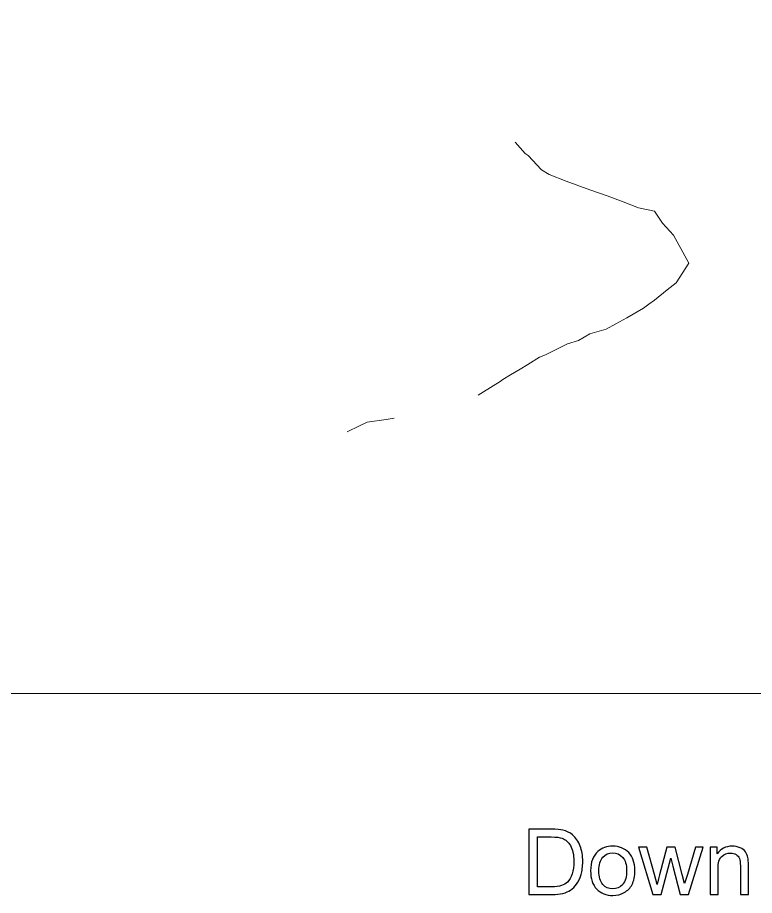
# Model space of a CAD drawing. Header units: millimetres. Extents: x -446 to 392, y -249 to 379.
# Drawn here: x -199.5 to -131, y -249.3 to -167.7 of the extents above; entities that cross this region are included whole.
import ezdxf

# ---------------------------------------------------------------- set-up
doc = ezdxf.new("R2010")
doc.units = ezdxf.units.MM
doc.header["$MEASUREMENT"] = 0
doc.layers.add('Layer 1', color=7, linetype='Continuous')

msp = doc.modelspace()

# ---------------------------------------------------------------- linework, layer by layer
at = {"layer": 'Layer 1', "color": 5, "lineweight": 0}
msp.add_open_spline([(-446.0374, -230.5655), (-446.0374, -230.5655), (392.1616, -230.5655), (392.1616, -230.5655), (392.1616, -230.5655), (392.1616, -230.5655), (392.1616, 379.0343), (392.1616, 379.0343), (392.1616, 379.0343), (392.1616, 379.0343), (-446.0374, 379.0343), (-446.0374, 379.0343), (-446.0374, 379.0343), (-446.0374, 379.0343), (-446.0374, -230.5655), (-446.0374, -230.5655)], degree=3, knots=[0, 0, 0, 0, 0.2, 0.2, 0.2, 0.2, 0.4, 0.4, 0.4, 0.4, 0.6, 0.6, 0.6, 0.6, 1, 1, 1, 1], dxfattribs=at)
at = {"layer": 'Layer 1', "color": 2, "lineweight": 0}
for points, knots in [([(-141.2889, -194.717), (-141.2889, -194.717), (-140.7827, -194.349), (-140.7827, -194.349), (-140.7827, -194.349), (-140.7827, -194.349), (-140.2753, -193.9796), (-140.2753, -193.9796), (-140.2753, -193.9796), (-140.2753, -193.9796), (-139.1017, -193.0149), (-139.1017, -193.0149), (-139.1017, -193.0149), (-139.1017, -193.0149), (-138.2561, -192.363), (-138.2561, -192.363), (-138.2561, -192.363), (-138.2561, -192.363), (-137.0865, -190.5342), (-137.0865, -190.5342), (-137.0865, -190.5342), (-137.0865, -190.5342), (-137.6236, -189.4921), (-137.6236, -189.4921), (-137.6236, -189.4921), (-137.6236, -189.4921), (-138.5121, -187.9128), (-138.5121, -187.9128), (-138.5121, -187.9128), (-138.5121, -187.9128), (-139.5194, -186.806), (-139.5194, -186.806), (-139.5194, -186.806), (-139.5194, -186.806), (-140.2656, -185.6869), (-140.2656, -185.6869), (-140.2656, -185.6869), (-140.2656, -185.6869), (-141.746, -185.3845), (-141.746, -185.3845), (-141.746, -185.3845), (-141.746, -185.3845), (-143.1933, -184.8332), (-143.1933, -184.8332), (-143.1933, -184.8332), (-143.1933, -184.8332), (-144.6669, -184.2622), (-144.6669, -184.2622), (-144.6669, -184.2622), (-144.6669, -184.2622), (-146.2678, -183.7031), (-146.2678, -183.7031), (-146.2678, -183.7031), (-146.2678, -183.7031), (-147.5534, -183.234), (-147.5534, -183.234), (-147.5534, -183.234), (-147.5534, -183.234), (-148.4899, -182.9003), (-148.4899, -182.9003), (-148.4899, -182.9003), (-148.4899, -182.9003), (-150.0749, -182.285), (-150.0749, -182.285), (-150.0749, -182.285), (-150.0749, -182.285), (-150.7742, -181.8491), (-150.7742, -181.8491), (-150.7742, -181.8491), (-150.7742, -181.8491), (-152.0187, -180.5194), (-152.0187, -180.5194), (-152.0187, -180.5194), (-152.0187, -180.5194), (-152.3072, -180.3187), (-152.3072, -180.3187), (-152.3072, -180.3187), (-152.3072, -180.3187), (-153.2271, -179.2695), (-153.2271, -179.2695)], [0, 0, 0, 0, 0.047619, 0.047619, 0.047619, 0.047619, 0.0952381, 0.0952381, 0.0952381, 0.0952381, 0.1428571, 0.1428571, 0.1428571, 0.1428571, 0.1904762, 0.1904762, 0.1904762, 0.1904762, 0.2380952, 0.2380952, 0.2380952, 0.2380952, 0.2857143, 0.2857143, 0.2857143, 0.2857143, 0.3333333, 0.3333333, 0.3333333, 0.3333333, 0.3809524, 0.3809524, 0.3809524, 0.3809524, 0.4285714, 0.4285714, 0.4285714, 0.4285714, 0.4761905, 0.4761905, 0.4761905, 0.4761905, 0.5238095, 0.5238095, 0.5238095, 0.5238095, 0.5714286, 0.5714286, 0.5714286, 0.5714286, 0.6190476, 0.6190476, 0.6190476, 0.6190476, 0.6666667, 0.6666667, 0.6666667, 0.6666667, 0.7142857, 0.7142857, 0.7142857, 0.7142857, 0.7619048, 0.7619048, 0.7619048, 0.7619048, 0.8095238, 0.8095238, 0.8095238, 0.8095238, 0.8571429, 0.8571429, 0.8571429, 0.8571429, 0.9047619, 0.9047619, 0.9047619, 0.9047619, 1, 1, 1, 1]), ([(-156.6782, -202.8105), (-156.6782, -202.8105), (-156.1788, -202.5028), (-156.1788, -202.5028), (-156.1788, -202.5028), (-156.1788, -202.5028), (-154.6327, -201.5335), (-154.6327, -201.5335), (-154.6327, -201.5335), (-154.6327, -201.5335), (-154.3561, -201.3609), (-154.3561, -201.3609), (-154.3561, -201.3609), (-154.3561, -201.3609), (-153.6454, -200.9208), (-153.6454, -200.9208), (-153.6454, -200.9208), (-153.6454, -200.9208), (-152.7586, -200.3771), (-152.7586, -200.3771), (-152.7586, -200.3771), (-152.7586, -200.3771), (-152.0598, -199.9392), (-152.0598, -199.9392), (-152.0598, -199.9392), (-152.0598, -199.9392), (-150.9616, -199.2643), (-150.9616, -199.2643), (-150.9616, -199.2643), (-150.9616, -199.2643), (-150.408, -199.0574), (-150.408, -199.0574), (-150.408, -199.0574), (-150.408, -199.0574), (-148.3488, -198.0157), (-148.3488, -198.0157), (-148.3488, -198.0157), (-148.3488, -198.0157), (-147.322, -197.7129), (-147.322, -197.7129), (-147.322, -197.7129), (-147.322, -197.7129), (-146.2867, -197.0899), (-146.2867, -197.0899), (-146.2867, -197.0899), (-146.2867, -197.0899), (-144.7628, -196.6503), (-144.7628, -196.6503), (-144.7628, -196.6503), (-144.7628, -196.6503), (-143.8589, -196.1771), (-143.8589, -196.1771), (-143.8589, -196.1771), (-143.8589, -196.1771), (-142.8356, -195.6048), (-142.8356, -195.6048), (-142.8356, -195.6048), (-142.8356, -195.6048), (-141.2889, -194.717), (-141.2889, -194.717)], [0, 0, 0, 0, 0.0625, 0.0625, 0.0625, 0.0625, 0.125, 0.125, 0.125, 0.125, 0.1875, 0.1875, 0.1875, 0.1875, 0.25, 0.25, 0.25, 0.25, 0.3125, 0.3125, 0.3125, 0.3125, 0.375, 0.375, 0.375, 0.375, 0.4375, 0.4375, 0.4375, 0.4375, 0.5, 0.5, 0.5, 0.5, 0.5625, 0.5625, 0.5625, 0.5625, 0.625, 0.625, 0.625, 0.625, 0.6875, 0.6875, 0.6875, 0.6875, 0.75, 0.75, 0.75, 0.75, 0.8125, 0.8125, 0.8125, 0.8125, 0.875, 0.875, 0.875, 0.875, 1, 1, 1, 1]), ([(-168.8472, -206.218), (-168.8472, -206.218), (-167.6959, -205.6529), (-167.6959, -205.6529), (-167.6959, -205.6529), (-167.6959, -205.6529), (-166.9931, -205.313), (-166.9931, -205.313), (-166.9931, -205.313), (-166.9931, -205.313), (-165.2162, -205.0581), (-165.2162, -205.0581), (-165.2162, -205.0581), (-165.2162, -205.0581), (-164.4614, -204.9494), (-164.4614, -204.9494)], [0, 0, 0, 0, 0.2, 0.2, 0.2, 0.2, 0.4, 0.4, 0.4, 0.4, 0.6, 0.6, 0.6, 0.6, 1, 1, 1, 1])]:
    msp.add_open_spline(points, degree=3, knots=knots, dxfattribs=at)
at = {"layer": 'Layer 1', "color": 7}
for points, knots in [([(-151.9536, -249.25), (-151.9536, -249.25), (-151.9536, -243.1878), (-151.9536, -243.1878), (-151.9536, -243.1878), (-151.9536, -243.1878), (-149.8651, -243.1878), (-149.8651, -243.1878), (-149.8651, -243.1878), (-149.3938, -243.1878), (-149.034, -243.2161), (-148.7856, -243.2739), (-148.7856, -243.2739), (-148.4385, -243.3544), (-148.1421, -243.4997), (-147.8966, -243.7085), (-147.8966, -243.7085), (-147.5763, -243.9795), (-147.3378, -244.3238), (-147.1798, -244.7443), (-147.1798, -244.7443), (-147.0203, -245.1648), (-146.9413, -245.646), (-146.9413, -246.1865), (-146.9413, -246.1865), (-146.9413, -246.6465), (-146.9949, -247.0543), (-147.1021, -247.4099), (-147.1021, -247.4099), (-147.2094, -247.7655), (-147.3477, -248.0604), (-147.5156, -248.2933), (-147.5156, -248.2933), (-147.6849, -248.5261), (-147.8684, -248.7095), (-148.0688, -248.8422), (-148.0688, -248.8422), (-148.2677, -248.9762), (-148.509, -249.0778), (-148.7913, -249.147), (-148.7913, -249.147), (-149.0749, -249.2161), (-149.3994, -249.25), (-149.7663, -249.25), (-149.7663, -249.25), (-149.7663, -249.25), (-151.9536, -249.25), (-151.9536, -249.25)], [0, 0, 0, 0, 0.0769231, 0.0769231, 0.0769231, 0.0769231, 0.1538462, 0.1538462, 0.1538462, 0.1538462, 0.2307692, 0.2307692, 0.2307692, 0.2307692, 0.3076923, 0.3076923, 0.3076923, 0.3076923, 0.3846154, 0.3846154, 0.3846154, 0.3846154, 0.4615385, 0.4615385, 0.4615385, 0.4615385, 0.5384615, 0.5384615, 0.5384615, 0.5384615, 0.6153846, 0.6153846, 0.6153846, 0.6153846, 0.6923077, 0.6923077, 0.6923077, 0.6923077, 0.7692308, 0.7692308, 0.7692308, 0.7692308, 0.8461538, 0.8461538, 0.8461538, 0.8461538, 1, 1, 1, 1]), ([(-151.1492, -248.5388), (-151.1492, -248.5388), (-149.8566, -248.5388), (-149.8566, -248.5388), (-149.8566, -248.5388), (-149.4573, -248.5388), (-149.144, -248.5021), (-148.9168, -248.4273), (-148.9168, -248.4273), (-148.6897, -248.3525), (-148.509, -248.2481), (-148.3736, -248.1126), (-148.3736, -248.1126), (-148.1845, -247.9221), (-148.0363, -247.6653), (-147.9305, -247.3436), (-147.9305, -247.3436), (-147.8246, -247.0218), (-147.771, -246.6324), (-147.771, -246.1738), (-147.771, -246.1738), (-147.771, -245.5388), (-147.8754, -245.0505), (-148.0829, -244.709), (-148.0829, -244.709), (-148.2903, -244.3675), (-148.5429, -244.1389), (-148.8406, -244.0232), (-148.8406, -244.0232), (-149.0551, -243.94), (-149.4009, -243.899), (-149.8778, -243.899), (-149.8778, -243.899), (-149.8778, -243.899), (-151.1492, -243.899), (-151.1492, -243.899), (-151.1492, -243.899), (-151.1492, -243.899), (-151.1492, -248.5388), (-151.1492, -248.5388)], [0, 0, 0, 0, 0.0909091, 0.0909091, 0.0909091, 0.0909091, 0.1818182, 0.1818182, 0.1818182, 0.1818182, 0.2727273, 0.2727273, 0.2727273, 0.2727273, 0.3636364, 0.3636364, 0.3636364, 0.3636364, 0.4545455, 0.4545455, 0.4545455, 0.4545455, 0.5454545, 0.5454545, 0.5454545, 0.5454545, 0.6363636, 0.6363636, 0.6363636, 0.6363636, 0.7272727, 0.7272727, 0.7272727, 0.7272727, 0.8181818, 0.8181818, 0.8181818, 0.8181818, 1, 1, 1, 1]), ([(-146.2117, -247.0529), (-146.2117, -246.2415), (-145.9859, -245.6404), (-145.533, -245.2495), (-145.533, -245.2495), (-145.1562, -244.9249), (-144.6947, -244.7626), (-144.1515, -244.7626), (-144.1515, -244.7626), (-143.5489, -244.7626), (-143.055, -244.9602), (-142.6712, -245.3553), (-142.6712, -245.3553), (-142.2888, -245.749), (-142.0969, -246.2951), (-142.0969, -246.9908), (-142.0969, -246.9908), (-142.0969, -247.5552), (-142.1815, -247.9983), (-142.3509, -248.3215), (-142.3509, -248.3215), (-142.5202, -248.6446), (-142.7672, -248.8958), (-143.0917, -249.075), (-143.0917, -249.075), (-143.4149, -249.2542), (-143.7691, -249.3431), (-144.1515, -249.3431), (-144.1515, -249.3431), (-144.7667, -249.3431), (-145.2634, -249.147), (-145.643, -248.7533), (-145.643, -248.7533), (-146.0226, -248.3596), (-146.2117, -247.7923), (-146.2117, -247.0529)], [0, 0, 0, 0, 0.1, 0.1, 0.1, 0.1, 0.2, 0.2, 0.2, 0.2, 0.3, 0.3, 0.3, 0.3, 0.4, 0.4, 0.4, 0.4, 0.5, 0.5, 0.5, 0.5, 0.6, 0.6, 0.6, 0.6, 0.7, 0.7, 0.7, 0.7, 0.8, 0.8, 0.8, 0.8, 1, 1, 1, 1]), ([(-140.4332, -249.25), (-140.4332, -249.25), (-141.761, -244.8558), (-141.761, -244.8558), (-141.761, -244.8558), (-141.761, -244.8558), (-140.9821, -244.8558), (-140.9821, -244.8558), (-140.9821, -244.8558), (-140.9821, -244.8558), (-140.2808, -247.3916), (-140.2808, -247.3916), (-140.2808, -247.3916), (-140.2808, -247.3916), (-140.0324, -248.3356), (-140.0324, -248.3356), (-140.0324, -248.3356), (-140.0225, -248.289), (-139.9463, -247.9871), (-139.8052, -247.4297), (-139.8052, -247.4297), (-139.8052, -247.4297), (-139.1095, -244.8558), (-139.1095, -244.8558), (-139.1095, -244.8558), (-139.1095, -244.8558), (-138.3461, -244.8558), (-138.3461, -244.8558), (-138.3461, -244.8558), (-138.3461, -244.8558), (-137.6843, -247.4071), (-137.6843, -247.4071), (-137.6843, -247.4071), (-137.6843, -247.4071), (-137.4684, -248.2439), (-137.4684, -248.2439), (-137.4684, -248.2439), (-137.4684, -248.2439), (-137.2158, -247.3958), (-137.2158, -247.3958), (-137.2158, -247.3958), (-137.2158, -247.3958), (-136.4566, -244.8558), (-136.4566, -244.8558), (-136.4566, -244.8558), (-136.4566, -244.8558), (-135.7327, -244.8558), (-135.7327, -244.8558), (-135.7327, -244.8558), (-135.7327, -244.8558), (-137.1114, -249.25), (-137.1114, -249.25), (-137.1114, -249.25), (-137.1114, -249.25), (-137.8819, -249.25), (-137.8819, -249.25), (-137.8819, -249.25), (-137.8819, -249.25), (-138.579, -246.6211), (-138.579, -246.6211), (-138.579, -246.6211), (-138.579, -246.6211), (-138.7554, -245.869), (-138.7554, -245.869), (-138.7554, -245.869), (-138.7554, -245.869), (-139.6444, -249.25), (-139.6444, -249.25), (-139.6444, -249.25), (-139.6444, -249.25), (-140.4332, -249.25), (-140.4332, -249.25)], [0, 0, 0, 0, 0.0526316, 0.0526316, 0.0526316, 0.0526316, 0.1052632, 0.1052632, 0.1052632, 0.1052632, 0.1578947, 0.1578947, 0.1578947, 0.1578947, 0.2105263, 0.2105263, 0.2105263, 0.2105263, 0.2631579, 0.2631579, 0.2631579, 0.2631579, 0.3157895, 0.3157895, 0.3157895, 0.3157895, 0.3684211, 0.3684211, 0.3684211, 0.3684211, 0.4210526, 0.4210526, 0.4210526, 0.4210526, 0.4736842, 0.4736842, 0.4736842, 0.4736842, 0.5263158, 0.5263158, 0.5263158, 0.5263158, 0.5789474, 0.5789474, 0.5789474, 0.5789474, 0.6315789, 0.6315789, 0.6315789, 0.6315789, 0.6842105, 0.6842105, 0.6842105, 0.6842105, 0.7368421, 0.7368421, 0.7368421, 0.7368421, 0.7894737, 0.7894737, 0.7894737, 0.7894737, 0.8421053, 0.8421053, 0.8421053, 0.8421053, 0.8947368, 0.8947368, 0.8947368, 0.8947368, 1, 1, 1, 1]), ([(-135.109, -249.25), (-135.109, -249.25), (-135.109, -244.8558), (-135.109, -244.8558), (-135.109, -244.8558), (-135.109, -244.8558), (-134.4401, -244.8558), (-134.4401, -244.8558), (-134.4401, -244.8558), (-134.4401, -244.8558), (-134.4401, -245.4795), (-134.4401, -245.4795), (-134.4401, -245.4795), (-134.1184, -245.0011), (-133.6527, -244.7626), (-133.0445, -244.7626), (-133.0445, -244.7626), (-132.7792, -244.7626), (-132.5365, -244.8106), (-132.315, -244.9052), (-132.315, -244.9052), (-132.0934, -244.9997), (-131.9269, -245.1253), (-131.8169, -245.2791), (-131.8169, -245.2791), (-131.7068, -245.4329), (-131.6292, -245.6164), (-131.5854, -245.828), (-131.5854, -245.828), (-131.5586, -245.9663), (-131.5445, -246.2076), (-131.5445, -246.5519), (-131.5445, -246.5519), (-131.5445, -246.5519), (-131.5445, -249.25), (-131.5445, -249.25), (-131.5445, -249.25), (-131.5445, -249.25), (-132.2896, -249.25), (-132.2896, -249.25), (-132.2896, -249.25), (-132.2896, -249.25), (-132.2896, -246.5802), (-132.2896, -246.5802), (-132.2896, -246.5802), (-132.2896, -246.2768), (-132.3178, -246.0496), (-132.3757, -245.9), (-132.3757, -245.9), (-132.4335, -245.7504), (-132.5365, -245.6305), (-132.6833, -245.5402), (-132.6833, -245.5402), (-132.83, -245.4513), (-133.0036, -245.4061), (-133.2012, -245.4061), (-133.2012, -245.4061), (-133.5173, -245.4061), (-133.7896, -245.5063), (-134.0196, -245.7081), (-134.0196, -245.7081), (-134.2496, -245.9085), (-134.3639, -246.2909), (-134.3639, -246.8525), (-134.3639, -246.8525), (-134.3639, -246.8525), (-134.3639, -249.25), (-134.3639, -249.25), (-134.3639, -249.25), (-134.3639, -249.25), (-135.109, -249.25), (-135.109, -249.25)], [0, 0, 0, 0, 0.0526316, 0.0526316, 0.0526316, 0.0526316, 0.1052632, 0.1052632, 0.1052632, 0.1052632, 0.1578947, 0.1578947, 0.1578947, 0.1578947, 0.2105263, 0.2105263, 0.2105263, 0.2105263, 0.2631579, 0.2631579, 0.2631579, 0.2631579, 0.3157895, 0.3157895, 0.3157895, 0.3157895, 0.3684211, 0.3684211, 0.3684211, 0.3684211, 0.4210526, 0.4210526, 0.4210526, 0.4210526, 0.4736842, 0.4736842, 0.4736842, 0.4736842, 0.5263158, 0.5263158, 0.5263158, 0.5263158, 0.5789474, 0.5789474, 0.5789474, 0.5789474, 0.6315789, 0.6315789, 0.6315789, 0.6315789, 0.6842105, 0.6842105, 0.6842105, 0.6842105, 0.7368421, 0.7368421, 0.7368421, 0.7368421, 0.7894737, 0.7894737, 0.7894737, 0.7894737, 0.8421053, 0.8421053, 0.8421053, 0.8421053, 0.8947368, 0.8947368, 0.8947368, 0.8947368, 1, 1, 1, 1]), ([(-145.4497, -247.0543), (-145.4497, -247.6159), (-145.3269, -248.0364), (-145.0814, -248.3144), (-145.0814, -248.3144), (-144.8344, -248.5938), (-144.5254, -248.7335), (-144.1515, -248.7335), (-144.1515, -248.7335), (-143.7818, -248.7335), (-143.4741, -248.5938), (-143.2272, -248.313), (-143.2272, -248.313), (-142.9817, -248.0322), (-142.8589, -247.6046), (-142.8589, -247.0303), (-142.8589, -247.0303), (-142.8589, -246.4884), (-142.9831, -246.0778), (-143.23, -245.7998), (-143.23, -245.7998), (-143.477, -245.5204), (-143.7846, -245.3807), (-144.1515, -245.3807), (-144.1515, -245.3807), (-144.5254, -245.3807), (-144.8344, -245.519), (-145.0814, -245.797), (-145.0814, -245.797), (-145.3269, -246.075), (-145.4497, -246.4941), (-145.4497, -247.0543)], [0, 0, 0, 0, 0.1111111, 0.1111111, 0.1111111, 0.1111111, 0.2222222, 0.2222222, 0.2222222, 0.2222222, 0.3333333, 0.3333333, 0.3333333, 0.3333333, 0.4444444, 0.4444444, 0.4444444, 0.4444444, 0.5555556, 0.5555556, 0.5555556, 0.5555556, 0.6666667, 0.6666667, 0.6666667, 0.6666667, 0.7777778, 0.7777778, 0.7777778, 0.7777778, 1, 1, 1, 1])]:
    msp.add_open_spline(points, degree=3, knots=knots, dxfattribs=at)

doc.saveas('drawing.dxf')
